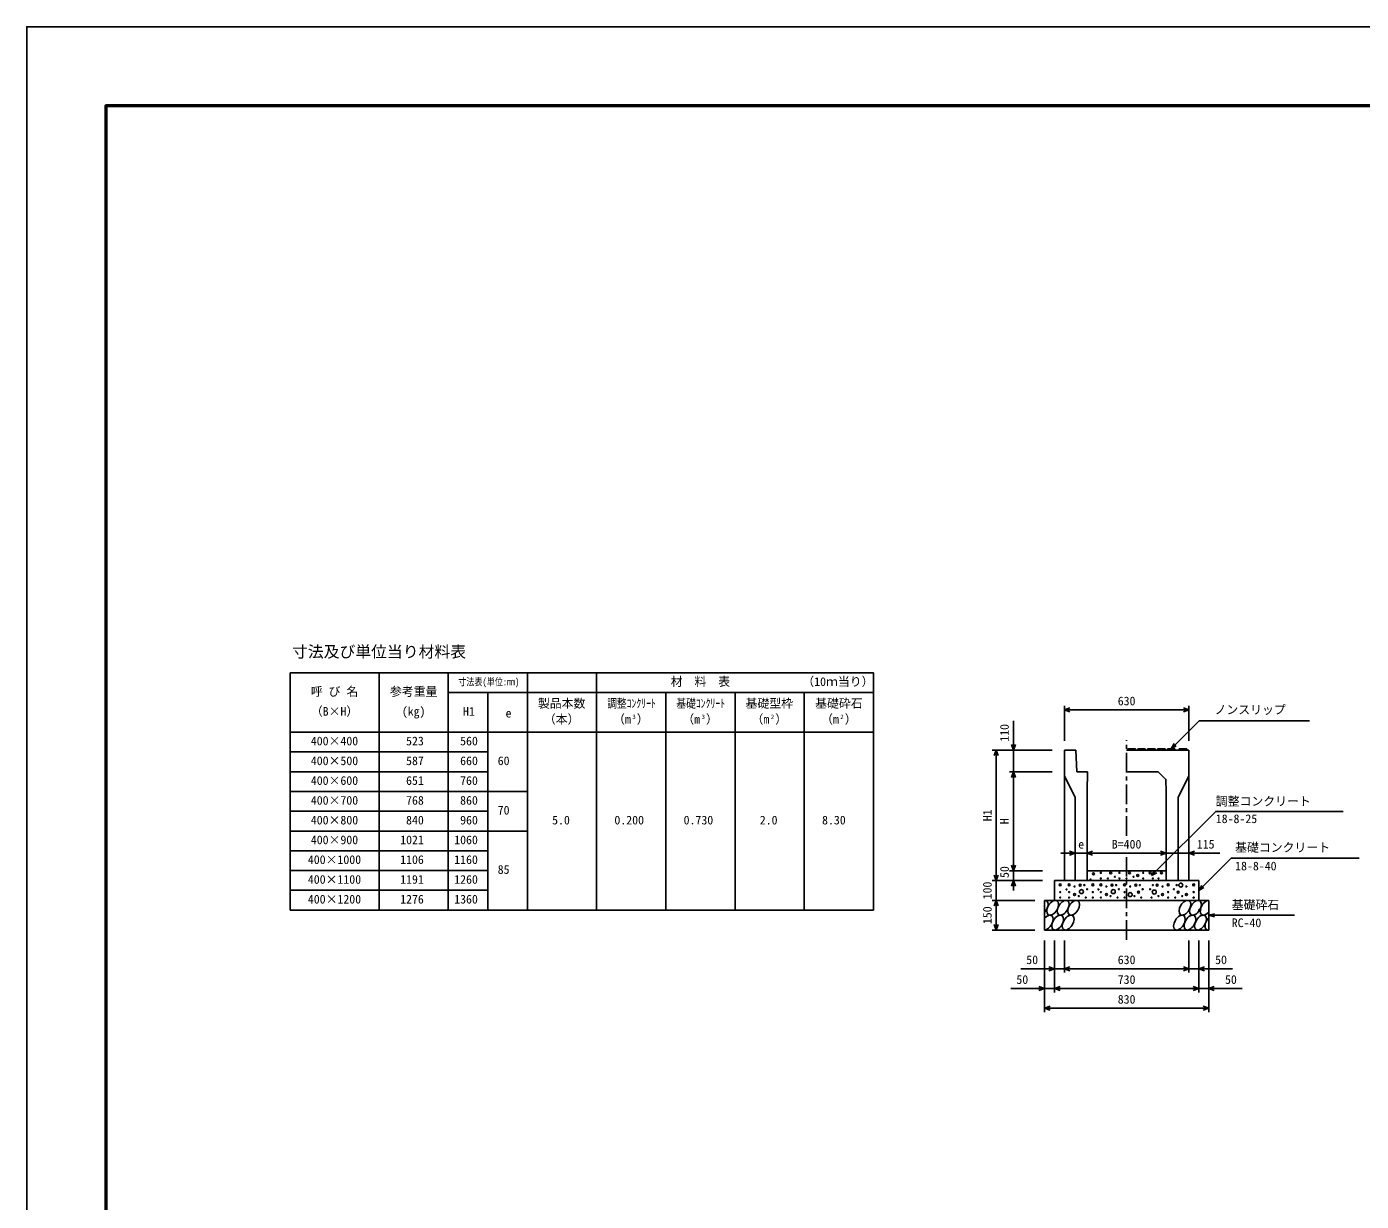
# Model space of a CAD drawing. Units: millimetres, scale not verified. Extents: x -16800 to 16800, y -5940 to 5940.
# Drawn here: x -16800 to -10052, y 0 to 5940 of the extents above; entities that cross this region are included whole.
import ezdxf
from ezdxf.enums import TextEntityAlignment as Align

# ---------------------------------------------------------------- set-up
doc = ezdxf.new("R2010")
doc.units = ezdxf.units.MM
doc.header["$LTSCALE"] = 20
doc.header["$PDMODE"] = 32
doc.header["$PDSIZE"] = 10
doc.linetypes.add('CHAIN1', pattern=[8, 5, -1, 1, -1])
for name, color, linetype, lineweight in [('0-0_DIM', 7, 'Continuous', 25), ('0-1_Defpoints', 5, 'Continuous', 25), ('0-2_HATCH', 6, 'Continuous', 25), ('0-3_HYO', 3, 'Continuous', 25), ('0-4_HYO2', 4, 'Continuous', 25), ('0-5_OUTLINE', 3, 'Continuous', 25), ('0-6_TXT', 7, 'Continuous', 25), ('0-7_WAKU', 3, 'Continuous', 25)]:
    doc.layers.add(name, color=color, linetype=linetype, lineweight=lineweight)
doc.layers.add('0-A__0-0_', color=4, linetype='Continuous')
doc.styles.add('ＭＳ ゴシック', font='')
doc.styles.get('ＭＳ ゴシック').set_extended_font_data('MS Gothic')

msp = doc.modelspace()

# ---------------------------------------------------------------- linework, layer by layer
at = {"layer": '0-0_DIM'}
for p, q in [((-11553.39, 2505.03), (-11553.39, 2328.28)), ((-10923.39, 2505.03), (-10923.39, 2328.28)), ((-10923.39, 2485.03), (-11553.39, 2485.03)), ((-11013.39, 2288.32), (-10871.17, 2430.53)), ((-10314.29, 2430.53), (-10871.17, 2430.53)), ((-11810.92, 2428.97), (-11810.92, 2281.82)), ((-11013.39, 2288.32), (-10998.39, 2314.3)), ((-11013.39, 2288.32), (-10987.41, 2303.32)), ((-11917.59, 2281.82), (-11614.26, 2281.82)), ((-11897.59, 2281.82), (-11897.59, 1621.82)), ((-11810.92, 2171.82), (-11810.92, 2281.82)), ((-11830.92, 2171.82), (-11614.26, 2171.82)), ((-11810.92, 1671.82), (-11810.92, 2171.82)), ((-11570.57, 1760.61), (-11498.39, 1760.61)), ((-10923.39, 1760.61), (-11038.39, 1760.61)), ((-10923.39, 1760.61), (-10767.62, 1760.61)), ((-10709.73, 1735.47), (-10873.39, 1571.82)), ((-10709.73, 1735.47), (-10062.86, 1735.47)), ((-11917.59, 1621.82), (-11664.26, 1621.82)), ((-11897.59, 1521.82), (-11897.59, 1621.82)), ((-11830.92, 1671.82), (-11664.26, 1671.82)), ((-11810.92, 1671.82), (-11810.92, 1621.82)), ((-11810.92, 1571.82), (-11810.92, 1621.82)), ((-11112.07, 1646.82), (-11097.07, 1672.8)), ((-11112.07, 1646.82), (-11086.09, 1661.82)), ((-10873.39, 1571.82), (-10858.39, 1597.8)), ((-10873.39, 1571.82), (-10847.41, 1586.82)), ((-11917.59, 1521.82), (-11703.39, 1521.82)), ((-11897.59, 1521.82), (-11897.59, 1371.82)), ((-10823.39, 1446.82), (-10794.41, 1454.58)), ((-10823.39, 1446.82), (-10390.07, 1446.82)), ((-10823.39, 1446.82), (-10794.41, 1439.05)), ((-11917.59, 1371.82), (-11703.39, 1371.82)), ((-11653.39, 956.3), (-11653.39, 1318.65)), ((-11603.39, 1056.3), (-11603.39, 1318.65)), ((-11553.39, 1156.3), (-11553.39, 1318.65)), ((-10923.39, 1156.3), (-10923.39, 1318.65)), ((-10873.39, 1056.3), (-10873.39, 1318.65)), ((-10823.39, 956.3), (-10823.39, 1318.65)), ((-11773.39, 1176.3), (-11553.39, 1176.3)), ((-11553.39, 1176.3), (-10923.39, 1176.3)), ((-10703.39, 1176.3), (-10923.39, 1176.3)), ((-11823.39, 1076.3), (-11603.39, 1076.3)), ((-11603.39, 1076.3), (-10873.39, 1076.3)), ((-10653.39, 1076.3), (-10873.39, 1076.3)), ((-11653.39, 976.3), (-10823.39, 976.3))]:
    msp.add_line(p, q, dxfattribs=at)
at = {"layer": '0-0_DIM', "linetype": 'CHAIN1'}
for p, q in [((-11238.39, 1848.42), (-11238.39, 2331.82)), ((-11238.39, 1321.82), (-11238.39, 1740.28))]:
    msp.add_line(p, q, dxfattribs=at)
at = {"layer": '0-0_DIM'}
for points in [[(-11525.16, 2474.77), (-11553.35, 2485.03), (-11525.16, 2495.29)], [(-10951.54, 2495.29), (-10923.35, 2485.03), (-10951.54, 2474.77)], [(-11800.66, 2310.01), (-11810.92, 2281.82), (-11821.18, 2310.01)], [(-11887.33, 2253.63), (-11897.59, 2281.82), (-11907.85, 2253.63)], [(-11800.66, 2143.63), (-11810.92, 2171.82), (-11821.18, 2143.63)], [(-11112.07, 1646.82), (-10787.6, 1971.28), (-10144.05, 1971.28)], [(-11526.58, 1750.35), (-11498.39, 1760.61), (-11526.58, 1770.87)], [(-11038.39, 1760.61), (-11438.39, 1760.61), (-11498.39, 1760.61)], [(-11410.2, 1750.35), (-11438.39, 1760.61), (-11410.2, 1770.87)], [(-11066.58, 1770.87), (-11038.39, 1760.61), (-11066.58, 1750.35)], [(-10895.2, 1770.87), (-10923.39, 1760.61), (-10895.2, 1750.35)], [(-11800.66, 1700.01), (-11810.92, 1671.82), (-11821.18, 1700.01)], [(-11887.33, 1650.01), (-11897.59, 1621.82), (-11907.85, 1650.01)], [(-11800.66, 1593.63), (-11810.92, 1621.82), (-11821.18, 1593.63)], [(-11887.33, 1493.63), (-11897.59, 1521.82), (-11907.85, 1493.63)], [(-11887.33, 1400.01), (-11897.59, 1371.82), (-11907.85, 1400.01)], [(-11631.58, 1186.56), (-11603.39, 1176.3), (-11631.58, 1166.04)], [(-11525.2, 1166.04), (-11553.39, 1176.3), (-11525.2, 1186.56)], [(-10951.58, 1186.56), (-10923.39, 1176.3), (-10951.58, 1166.04)], [(-10845.2, 1186.56), (-10873.39, 1176.3), (-10845.2, 1166.04)], [(-11681.58, 1086.56), (-11653.39, 1076.3), (-11681.58, 1066.04)], [(-11575.2, 1066.04), (-11603.39, 1076.3), (-11575.2, 1086.56)], [(-10901.58, 1086.56), (-10873.39, 1076.3), (-10901.58, 1066.04)], [(-10795.2, 1086.56), (-10823.39, 1076.3), (-10795.2, 1066.04)], [(-11625.2, 966.04), (-11653.39, 976.3), (-11625.2, 986.56)], [(-10851.58, 986.56), (-10823.39, 976.3), (-10851.58, 966.04)]]:
    msp.add_lwpolyline(points, dxfattribs=at)
at = {"layer": '0-1_Defpoints'}
msp.add_lwpolyline([(-16800, -5940), (0, -5940), (0, 5940), (-16800, 5940)], close=True, dxfattribs=at)
at = {"layer": '0-2_HATCH'}
for p, q in [((-11232.39, 2288.32), (-11233.39, 2281.82)), ((-11194.39, 2288.32), (-11232.39, 2288.32)), ((-11194.39, 2288.32), (-11193.39, 2281.82)), ((-11182.39, 2288.32), (-11183.39, 2281.82)), ((-11144.39, 2288.32), (-11182.39, 2288.32)), ((-11144.39, 2288.32), (-11143.39, 2281.82)), ((-11132.39, 2288.32), (-11133.39, 2281.82)), ((-11094.39, 2288.32), (-11132.39, 2288.32)), ((-11094.39, 2288.32), (-11093.39, 2281.82)), ((-11082.39, 2288.32), (-11083.39, 2281.82)), ((-11044.39, 2288.32), (-11082.39, 2288.32)), ((-11044.39, 2288.32), (-11043.39, 2281.82)), ((-11032.39, 2288.32), (-11033.39, 2281.82)), ((-10994.39, 2288.32), (-11032.39, 2288.32)), ((-10994.39, 2288.32), (-10993.39, 2281.82)), ((-10972.39, 2288.32), (-10973.39, 2281.82)), ((-10934.39, 2288.32), (-10972.39, 2288.32)), ((-10934.39, 2288.32), (-10933.39, 2281.82))]:
    msp.add_line(p, q, dxfattribs=at)
for centre, radius in [((-11420.37, 1628.06), 2.5), ((-11406.35, 1656.07), 5), ((-11368.89, 1661.13), 2.5), ((-11368.89, 1633.12), 2.5), ((-11333.01, 1633.12), 2.5), ((-11318.99, 1661.13), 5), ((-11297.96, 1640.99), 2.5), ((-11274.42, 1661.13), 2.5), ((-11274.42, 1633.12), 2.5), ((-11238.53, 1633.12), 2.5), ((-11224.51, 1661.13), 5), ((-11203.48, 1640.99), 2.5), ((-11182.46, 1648), 5), ((-11154.42, 1661.13), 2.5), ((-11154.42, 1633.12), 2.5), ((-11119.25, 1660.85), 5), ((-11105.23, 1632.83), 2.5), ((-11076.58, 1633.12), 2.5), ((-11062.56, 1661.13), 5), ((-11574.06, 1599.87), 5), ((-11574.06, 1563.98), 2.5), ((-11541.74, 1577.07), 2.5), ((-11529.32, 1599.87), 5), ((-11529.32, 1563.98), 2.5), ((-11501.28, 1550.85), 5), ((-11501.28, 1591.99), 2.5), ((-11473.25, 1599), 5), ((-11466.71, 1565.98), 10), ((-11452.22, 1599), 2.5), ((-11438.2, 1577.98), 2.5), ((-11409.32, 1599.87), 5), ((-11409.32, 1563.98), 2.5), ((-11380.84, 1577.07), 2.5), ((-11368.42, 1599.87), 5), ((-11368.42, 1563.98), 2.5), ((-11340.38, 1550.85), 5), ((-11340.38, 1591.99), 2.5), ((-11312.35, 1599), 5), ((-11305.81, 1565.98), 10), ((-11291.31, 1599), 2.5), ((-11277.3, 1577.98), 2.5), ((-11248.42, 1599.87), 5), ((-11248.42, 1563.98), 2.5), ((-11220.38, 1550.85), 10), ((-11220.38, 1591.99), 2.5), ((-11192.35, 1599), 5), ((-11178.33, 1563.98), 5), ((-11171.31, 1599), 2.5), ((-11157.3, 1577.98), 2.5), ((-11119.48, 1577.98), 2.5), ((-11098.45, 1563.98), 10), ((-11105.46, 1599), 2.5), ((-11084.43, 1599), 5), ((-11056.39, 1550.85), 5), ((-11056.39, 1591.99), 2.5), ((-11028.35, 1599.87), 5), ((-11028.35, 1563.98), 2.5), ((-10999.48, 1577.98), 2.5), ((-10985.46, 1599), 2.5), ((-10978.45, 1563.98), 5), ((-10964.43, 1599), 10), ((-10936.39, 1550.85), 5), ((-10936.39, 1591.99), 2.5), ((-10899.41, 1599.87), 5), ((-10899.41, 1563.98), 2.5), ((-11574.06, 1535.96), 2.5), ((-11529.32, 1535.96), 2.5), ((-11480.26, 1543.84), 2.5), ((-11445.21, 1535.96), 2.5), ((-11409.32, 1535.96), 2.5), ((-11368.42, 1535.96), 2.5), ((-11319.35, 1543.84), 2.5), ((-11284.31, 1535.96), 2.5), ((-11248.42, 1535.96), 2.5), ((-11199.35, 1543.84), 2.5), ((-11164.31, 1535.96), 2.5), ((-11112.47, 1535.96), 2.5), ((-11077.42, 1543.84), 2.5), ((-11028.35, 1535.96), 2.5), ((-10992.47, 1535.96), 2.5), ((-10957.42, 1543.84), 2.5), ((-10899.41, 1535.96), 2.5)]:
    msp.add_circle(centre, radius, dxfattribs=at)
for centre, start_param, end_param in [((-11665.75, 1484.31), 4.385593, 6.6745444), ((-10837.25, 1484.31), 0.3357715, 4.4411806), ((-11640.43, 1409.32), 3.5111464, 7.548991), ((-10811.93, 1409.32), 1.2110787, 3.5658734)]:
    msp.add_ellipse(centre, major_axis=(21.81, 35.31), ratio=0.5792, start_param=start_param, end_param=end_param, dxfattribs=at)
for centre in [(-11612.54, 1484.31), (-11559.33, 1484.31), (-11506.13, 1484.31), (-10943.66, 1484.31), (-10890.45, 1484.31), (-11587.22, 1409.32), (-11534.01, 1409.32), (-10971.55, 1409.32), (-10918.34, 1409.32), (-10865.13, 1409.32)]:
    msp.add_ellipse(centre, major_axis=(21.81, 35.31), ratio=0.5792, dxfattribs=at)
at = {"layer": '0-3_HYO'}
for p, q in [((-15468.34, 2672.64), (-15468.34, 1472.64)), ((-15468.34, 2672.64), (-12518.34, 2672.64)), ((-15468.34, 2672.64), (-12518.34, 2672.64)), ((-15018.34, 2672.64), (-15018.34, 1472.64)), ((-14668.34, 2672.64), (-14668.34, 1472.64)), ((-14268.34, 2672.64), (-14268.34, 1472.64)), ((-13918.34, 2672.64), (-13918.34, 1472.64)), ((-12518.34, 2672.64), (-12518.34, 1472.64)), ((-14668.34, 2572.64), (-12518.34, 2572.64)), ((-14468.34, 2572.64), (-14468.34, 1472.64)), ((-13568.34, 2572.64), (-13568.34, 1472.64)), ((-13218.34, 2572.64), (-13218.34, 1472.64)), ((-12868.34, 2572.64), (-12868.34, 1472.64)), ((-15468.34, 2372.64), (-12518.34, 2372.64)), ((-15468.34, 1472.64), (-12518.34, 1472.64))]:
    msp.add_line(p, q, dxfattribs=at)
at = {"layer": '0-4_HYO2'}
for p, q in [((-15468.34, 2272.64), (-14468.34, 2272.64)), ((-15468.34, 2172.64), (-14468.34, 2172.64)), ((-15468.34, 2072.64), (-14268.34, 2072.64)), ((-15468.34, 1972.64), (-14468.34, 1972.64)), ((-15468.34, 1872.64), (-14268.34, 1872.64)), ((-15468.34, 1772.64), (-14468.34, 1772.64)), ((-15468.34, 1672.64), (-14468.34, 1672.64)), ((-15468.34, 1572.64), (-14468.34, 1572.64))]:
    msp.add_line(p, q, dxfattribs=at)
at = {"layer": '0-5_OUTLINE'}
for p, q in [((-11553.39, 2281.82), (-11553.39, 1621.82)), ((-11495.89, 2281.82), (-11553.39, 2281.82)), ((-11495.89, 2281.82), (-11490.89, 2171.82)), ((-10923.39, 2281.82), (-11238.39, 2281.82)), ((-10923.39, 2281.82), (-10923.39, 1621.82)), ((-11490.89, 2171.82), (-11435.89, 2171.82)), ((-11435.89, 2171.82), (-11438.39, 2071.82)), ((-11238.39, 2171.82), (-11078.39, 2171.82)), ((-11553.39, 2151.82), (-11498.39, 2041.82)), ((-10923.39, 2151.82), (-10978.39, 2041.82)), ((-11498.39, 2041.82), (-11498.39, 1621.82)), ((-11438.39, 2071.82), (-11438.39, 1621.82)), ((-10978.39, 2041.82), (-10978.39, 1621.82)), ((-11603.39, 1621.82), (-11603.39, 1521.82)), ((-11603.39, 1621.82), (-10873.39, 1621.82)), ((-11553.39, 1621.82), (-11438.39, 1621.82)), ((-11438.39, 1671.82), (-11038.39, 1671.82)), ((-11038.39, 1621.82), (-10923.39, 1621.82)), ((-10873.39, 1621.82), (-10873.39, 1521.82)), ((-11653.39, 1371.82), (-11653.39, 1521.82)), ((-11653.39, 1521.82), (-10823.39, 1521.82)), ((-10823.39, 1371.82), (-10823.39, 1521.82)), ((-11653.39, 1371.82), (-10823.39, 1371.82))]:
    msp.add_line(p, q, dxfattribs=at)
msp.add_lwpolyline([(-11078.39, 2171.82), (-11039.93, 2133.36), (-11038.39, 2071.82), (-11038.39, 1621.82)], dxfattribs=at)
at = {"layer": '0-7_WAKU', "lineweight": 50}
msp.add_lwpolyline([(-16400, -5540), (-400, -5540), (-400, 5540), (-16400, 5540)], close=True, dxfattribs=at)
at = {"layer": '0-A__0-0_'}
msp.add_point((-10868.39, 1471.82), dxfattribs=at)

# ---------------------------------------------------------------- texts
at = {"layer": '0-0_DIM', "style": 'ＭＳ ゴシック'}
for s, p in [('630', (-11283.39, 2495.03)), ('ノンスリップ', (-10793.87, 2450.71)), ('調整コンクリート', (-10787.6, 1987.71)), ('18-8-25', (-10787.6, 1899.43)), ('B=400', (-11313.39, 1770.61)), ('115', (-10883.54, 1770.61)), ('e', (-11483.39, 1770.61)), ('基礎コンクリート', (-10689.73, 1754.21)), ('18-8-40', (-10689.73, 1660.39)), ('基礎砕石', (-10707.07, 1463.99)), ('RC-40', (-10707.07, 1373.3)), ('50', (-11745.83, 1186.3)), ('630', (-11283.39, 1186.3)), ('50', (-10790.95, 1186.3)), ('50', (-11795.83, 1086.3)), ('730', (-11283.39, 1086.3)), ('50', (-10740.95, 1086.3)), ('830', (-11283.39, 986.3))]:
    msp.add_text(s, height=43.99, dxfattribs=at).set_placement(p, align=Align.BOTTOM_LEFT)
for s, p in [('110', (-11820.92, 2323.9)), ('H1', (-11907.59, 1921.82)), ('H', (-11820.92, 1906.82)), ('50', (-11820.92, 1635.14)), ('100', (-11907.59, 1526.82)), ('150', (-11907.59, 1401.82))]:
    msp.add_text(s, height=43.99, rotation=90, dxfattribs=at).set_placement(p, align=Align.BOTTOM_LEFT)
at = {"layer": '0-6_TXT', "style": 'ＭＳ ゴシック'}
for s, height, p in [('寸法及び単位当り材料表', 58.65, (-15458.34, 2732.64)), ('材  料  表', 43.99, (-13543.34, 2592.64)), ('（', 43.99, (-12878.34, 2592.64)), ('1', 43.99, (-12818.34, 2592.64)), ('0', 43.99, (-12788.34, 2592.64)), ('ｍ', 43.99, (-12758.34, 2592.64)), ('当', 43.99, (-12698.34, 2592.64)), ('り', 43.99, (-12638.34, 2592.64)), ('）', 43.99, (-12578.34, 2592.64)), ('呼 び 名', 43.99, (-15363.34, 2542.64)), ('参考重量', 43.99, (-14963.34, 2542.64)), ('（B×H）', 43.99, (-15363.34, 2442.64)), ('(kg)', 43.99, (-14903.34, 2442.64)), ('H1', 43.99, (-14593.84, 2442.34)), ('製品本数', 43.99, (-14215.13, 2482.64)), ('基礎型枠', 43.99, (-13165.13, 2482.64)), ('基礎砕石', 43.99, (-12813.34, 2482.64)), ('e', 43.99, (-14378.84, 2433.5)), ('（本）', 43.99, (-14185.13, 2402.64)), ('（m ）', 43.99, (-13835.13, 2402.64)), ('3', 21.99, (-13737.65, 2432.64)), ('（m ）', 43.99, (-13485.13, 2402.64)), ('3', 21.99, (-13387.65, 2432.64)), ('（m ）', 43.99, (-13135.13, 2402.64)), ('2', 21.99, (-13037.65, 2432.64)), ('（m ）', 43.99, (-12783.34, 2402.64)), ('2', 21.99, (-12685.85, 2432.64)), ('400×400', 43.99, (-15363.34, 2292.64)), (' 523', 43.99, (-14911.67, 2292.64)), (' 560', 43.99, (-14638.34, 2292.64)), ('400×500', 43.99, (-15363.34, 2192.64)), (' 587', 43.99, (-14911.67, 2192.64)), (' 660', 43.99, (-14638.34, 2192.64)), (' 60', 43.99, (-14448.34, 2192.64)), ('400×600', 43.99, (-15363.34, 2092.64)), (' 651', 43.99, (-14911.67, 2092.64)), (' 760', 43.99, (-14638.34, 2092.64)), ('400×700', 43.99, (-15363.34, 1992.64)), (' 768', 43.99, (-14911.67, 1992.64)), (' 860', 43.99, (-14638.34, 1992.64)), (' 70', 43.99, (-14448.34, 1942.64)), ('400×800', 43.99, (-15363.34, 1892.64)), (' 840', 43.99, (-14911.67, 1892.64)), (' 960', 43.99, (-14638.34, 1892.64)), ('5.0', 43.99, (-14143.34, 1892.64)), ('0.200', 43.99, (-13828.34, 1892.64)), ('0.730', 43.99, (-13478.34, 1892.64)), ('2.0', 43.99, (-13093.34, 1892.64)), ('8.30', 43.99, (-12778.34, 1892.64)), ('400×900', 43.99, (-15363.34, 1792.64)), ('1021', 43.99, (-14911.67, 1792.64)), ('1060', 43.99, (-14638.34, 1792.64)), ('400×1000', 43.99, (-15378.34, 1692.64)), ('1106', 43.99, (-14911.67, 1692.64)), ('1160', 43.99, (-14638.34, 1692.64)), (' 85', 43.99, (-14448.34, 1642.64)), ('400×1100', 43.99, (-15378.34, 1592.64)), ('1191', 43.99, (-14911.67, 1592.64)), ('1260', 43.99, (-14638.34, 1592.64)), ('400×1200', 43.99, (-15378.34, 1492.64)), ('1276', 43.99, (-14911.67, 1492.64)), ('1360', 43.99, (-14638.34, 1492.64))]:
    msp.add_text(s, height=height, dxfattribs=at).set_placement(p, align=Align.BOTTOM_LEFT)
at = {"layer": '0-6_TXT', "style": 'ＭＳ ゴシック', "width": 0.8}
for s, height, p in [('寸法表(単位:㎜)', 36.66, (-14618.34, 2597.64)), ('調整ｺﾝｸﾘｰﾄ', 43.99, (-13865.13, 2482.64)), ('基礎ｺﾝｸﾘｰﾄ', 43.99, (-13515.13, 2482.64))]:
    msp.add_text(s, height=height, dxfattribs=at).set_placement(p, align=Align.BOTTOM_LEFT)

doc.saveas('drawing.dxf')
